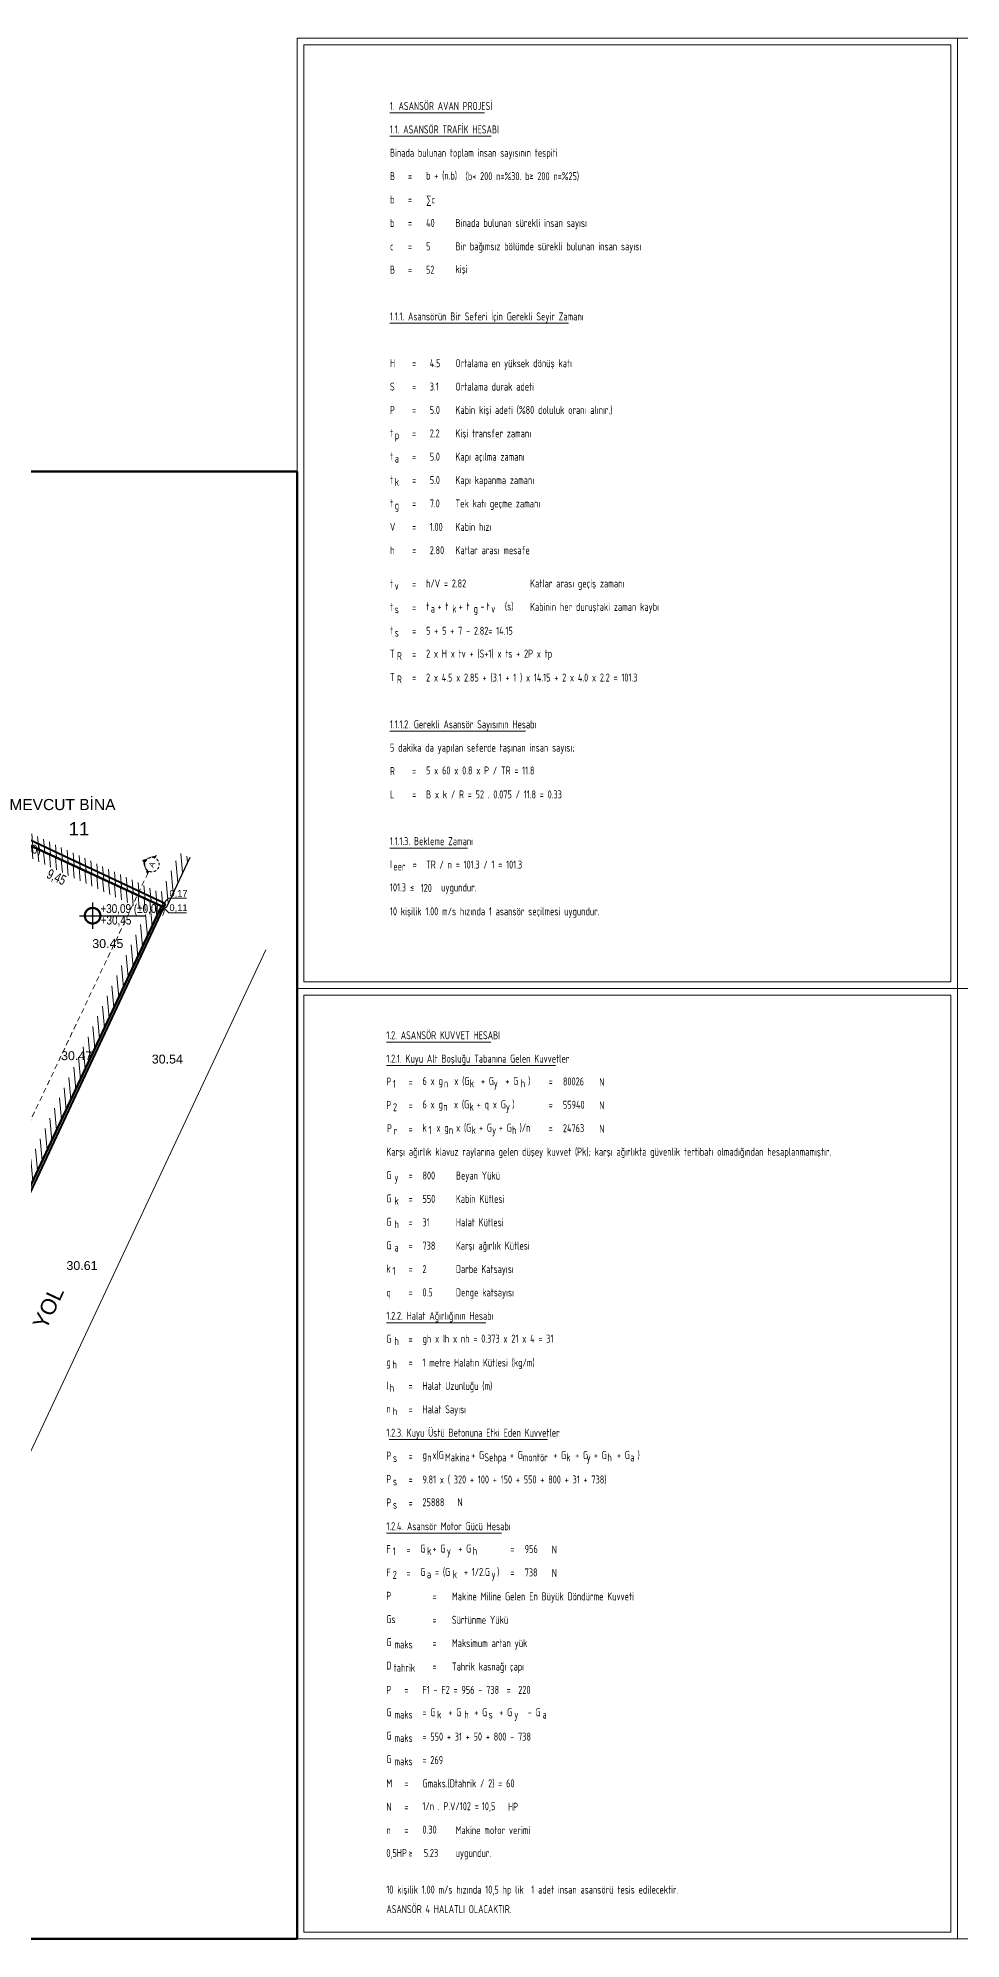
# Model space of a CAD drawing. Extents: x 190767 to 199252, y -247561 to -244711.
# Drawn here: x 193236 to 194619, y -247561 to -244711 of the extents above; entities that cross this region are included whole.
import ezdxf
from ezdxf.enums import TextEntityAlignment as Align

# ---------------------------------------------------------------- set-up
doc = ezdxf.new("R2010")
doc.units = 0
doc.header["$MEASUREMENT"] = 0
doc.linetypes.add('Overhead', pattern=[19.84375, 11.90625, -7.9375])
doc.layers.get('0').update_dxf_attribs({"linetype": 'CONTINUOUS'})
for name, color, linetype, lineweight in [('BİNA VAZİYET', 12, 'CONTINUOUS', 60), ('BİNA ÖLÇÜLERİ', 183, 'CONTINUOUS', 15), ('KESİT ÇİZGİLERİ', 202, 'Overhead', 9), ('NKOT', 7, 'CONTINUOUS', 0), ('PARSEL', 2, 'CONTINUOUS', 40), ('PARSEL_ALN', 2, 'CONTINUOUS', 18), ('TARAMA', 4, 'CONTINUOUS', 9), ('VAZİYET ÖLÇÜ', 4, 'CONTINUOUS', 15), ('ÇEKME MESAFESİ', 7, 'Overhead', 9), ('çizgi', 7, 'CONTINUOUS', 50)]:
    doc.layers.add(name, color=color, linetype=linetype, lineweight=lineweight)
for name, color, linetype in [('Duvar', 7, 'CONTINUOUS'), ('KOT', 1, 'CONTINUOUS'), ('MKDU0', 50, 'CONTINUOUS'), ('YAZI', 7, 'CONTINUOUS'), ('YAZI1', 240, 'CONTINUOUS')]:
    doc.layers.add(name, color=color, linetype=linetype)
doc.styles.get("Standard").update_dxf_attribs({"font": 'arial.ttf'})
doc.styles.add('style4', font='isocpeur.ttf', dxfattribs={"height": 8})
doc.styles.add('YAZI DAR', font='arial.ttf', dxfattribs={"width": 0.7})
doc.styles.add('YAZI DAR-08', font='arial.ttf', dxfattribs={"width": 0.8})
doc.styles.add('YAZI STANDART', font='arial.ttf')
pattern_1 = [(95, (-18744.005, -8443.025), (-25.303345, -2.213756), [])]

# ---------------------------------------------------------------- blocks, each defined once
blk = doc.blocks.new('Kot-2')
for p, q in [((-14.9, 0), (40, 0)), ((0, 14.9), (0, -14.9))]:
    blk.add_line(p, q)
at = {"const_width": 2.5}
blk.add_lwpolyline([(-8.7, 0, 1), (8.8, 0, 1)], format="xyb", close=True, dxfattribs=at)
blk.add_attdef('TEXT', (11.2, 3.2), '', height=8)
blk = doc.blocks.new('A$C063F2F33')
h = blk.add_hatch(color=256)
h.dxf.hatch_style = 1
h.paths.add_polyline_path([(0, 78.5), (0, 65, -0.198912), (23, 55.5)])
h.paths.add_polyline_path([(46, 32.5), (23, 55.5, -0.198912), (32.5, 32.5, -0.198912), (23, 9.5)])
h.paths.add_polyline_path([(23, 9.5, -0.198912), (0, 0), (0, -13.5)])
blk.add_lwpolyline([(0, 0), (0, -13.5), (46, 32.5), (0, 78.5), (0, 65)])
blk.add_circle((0, 32.5), 32.5)
blk = doc.blocks.new('A$C177F3499')
at = {"layer": 'TARAMA'}
h = blk.add_hatch(dxfattribs=at)
h.set_pattern_fill('ANSI31', color=256, scale=8, angle=50)
h.set_pattern_definition(pattern_1)
h.paths.add_polyline_path([(2367.5, 4659.4), (2451.8, 4840.7), (2406.4, 4861.6), (2301, 4634.9), (3184.1, 4229.4), (3290.1, 4455.8), (3244.7, 4476.7), (3159.8, 4295.6)])
h = blk.add_hatch(dxfattribs=at)
h.set_pattern_fill('ANSI31', color=256, scale=8, angle=50)
h.set_pattern_definition(pattern_1)
h.paths.add_polyline_path([(2301, 4634.9), (2075.4, 4742.7), (2054, 4697.6), (2234.4, 4611.3), (584.9, 1136.3), (404.4, 1222.2), (382.9, 1177.1), (608.6, 1069.6)])
h = blk.add_hatch(dxfattribs=at)
h.set_pattern_fill('ANSI31', color=256, scale=8, angle=50)
h.set_pattern_definition([(95, (-15842.564, 8754.855), (-25.303345, -2.213756), [])])
h.paths.add_polyline_path([(622.4, 1087), (2305.5, 4632.9), (3163.5, 4236.7), (1494.2, 673.2)])
h.paths.add_polyline_path([(689, 1110.7), (2329.4, 4566.7), (3096.9, 4212.3), (1470.3, 739.9)], flags=16)
at = {"layer": 'BİNA VAZİYET'}
blk.add_lwpolyline([(622.4, 1087), (2305.5, 4632.9), (3163.5, 4236.7), (1494.2, 673.2)], close=True, dxfattribs=at)
at = {"layer": 'Duvar', "lineweight": 0}
blk.add_line((382.9, 1177.1), (608.6, 1069.6), dxfattribs=at)
at = {"layer": 'Duvar'}
for points in [[(3290.1, 4455.8), (3184.1, 4229.4), (2301, 4634.9), (2406.4, 4861.6)], [(382.9, 1177.1), (608.6, 1069.6), (2301, 4634.9), (2075.4, 4742.7)]]:
    blk.add_lwpolyline(points, dxfattribs=at)
at = {"layer": 'KESİT ÇİZGİLERİ', "ltscale": 2}
for p, q in [((1339.6, 671.9), (3106.2, 4393.9)), ((1300, 2864.2), (2442.8, 2321.8))]:
    blk.add_line(p, q, dxfattribs=at)
at = {"layer": 'KOT'}
for p, q in [((2293.4, 4460.6), (2533.4, 4460.6)), ((2853.4, 4193.7), (3093.4, 4193.7)), ((1780.1, 2769.6), (2120.1, 2769.6)), ((754.9, 1124.6), (994.9, 1124.6)), ((1331.6, 835.1), (1571.6, 835.1)), ((550.6, 370.7), (890.6, 370.7))]:
    blk.add_line(p, q, dxfattribs=at)
at = {"layer": 'PARSEL'}
for p, q in [((2292.5, 4664.4), (609.5, 1069.2)), ((3181.5, 4247.2), (2292.5, 4664.4)), ((1498.5, 653), (3181.5, 4247.2)), ((609.5, 1069.2), (1498.5, 653))]:
    blk.add_line(p, q, dxfattribs=at)
at = {"layer": 'PARSEL_ALN'}
for p, q in [((3632.4, 4039.9), (1947.8, 447.1)), ((1066.8, 0), (313.5, 353))]:
    blk.add_line(p, q, dxfattribs=at)
at = {"layer": 'VAZİYET ÖLÇÜ'}
for p, q in [((2305.5, 4632.8), (2282.7, 4643.5)), ((2305.5, 4632.8), (2315.3, 4653.7)), ((3163.5, 4236.7), (3170.8, 4252.2)), ((3163.5, 4236.7), (3174.2, 4231.7)), ((622.4, 1087), (613.3, 1067.4)), ((622.4, 1087), (618.6, 1088.8)), ((1494.2, 673.2), (1487.2, 658.2)), ((1494.2, 673.2), (1505.5, 667.9))]:
    blk.add_line(p, q, dxfattribs=at)
for points in [[(2294.1, 4638.2), (2266.6, 4665.7), (2185.9, 4665.7)], [(2310.4, 4643.3), (2337.9, 4670.8), (2418.6, 4670.8)], [(3167.1, 4244.5), (3194.6, 4271.9), (3275.3, 4271.9)], [(3168.8, 4234.2), (3195.8, 4207.2), (3275.5, 4207.2)], [(620.5, 1087.9), (593.1, 1115.4), (512.4, 1115.4)], [(617.8, 1077.2), (590.4, 1049.8), (509.7, 1049.8)], [(1490.7, 665.7), (1463.2, 693.2), (1382.5, 693.2)], [(1499.8, 670.6), (1527.3, 698.1), (1608, 698.1)]]:
    blk.add_lwpolyline(points, dxfattribs=at)
at = {"layer": 'YAZI'}
for p, q in [((2476.8, 2092.2), (2522.8, 2092.2)), ((2476.8, 2082.2), (2522.8, 2082.2)), ((631.6, 654.4), (691.3, 654.4)), ((631.6, 641.4), (691.3, 641.4))]:
    blk.add_line(p, q, dxfattribs=at)
for centre, radius in [((2446.8, 2099.3), 100), ((592.7, 663.6), 130)]:
    blk.add_circle(centre, radius, dxfattribs=at)
at = {"layer": 'ÇEKME MESAFESİ', "linetype": 'Overhead', "ltscale": 3}
for p, q in [((619.6, 1081.1), (2305.5, 4632.8)), ((2305.5, 4632.8), (3166, 4237.7)), ((1495.8, 670.8), (3166, 4237.7)), ((619.6, 1081.1), (1495.8, 670.8))]:
    blk.add_line(p, q, dxfattribs=at)
at = {"layer": 'KESİT ÇİZGİLERİ', "xscale": -1}
for p, rotation in [((3106.2, 4393.9), 334.6084094853742), ((1241.2, 2892.1), 244.6084094853742), ((2442.8, 2321.8), 244.6084094853742), ((1311.7, 613.2), 334.6084094853742)]:
    blk.add_blockref('A$C063F2F33', p, dxfattribs=dict(at, rotation=rotation))
at = {"layer": 'KOT'}
ref = blk.add_blockref('Kot-2', (2293.4, 4460.6), dxfattribs=dict(at, xscale=4, yscale=4, zscale=4))
ref.add_attrib('TEXT', '+30,09 (%%P0,00)', dxfattribs={"layer": '0', "height": 40, "style": 'YAZI DAR-08', "width": 0.8}).set_placement((2328.4, 4460.6), align=Align.BOTTOM_LEFT)
ref = blk.add_blockref('Kot-2', (2853.4, 4193.7), dxfattribs=dict(at, xscale=4, yscale=4, zscale=4))
ref.add_attrib('TEXT', '+30,09 (%%P0,00)', dxfattribs={"layer": '0', "height": 40, "style": 'YAZI DAR-08', "width": 0.8}).set_placement((2888.4, 4193.7), align=Align.BOTTOM_LEFT)
ref = blk.add_blockref('Kot-2', (1780.1, 2769.6), dxfattribs=dict(at, xscale=4, yscale=4, zscale=4))
ref.add_attrib('TEXT', '+30,09 (%%P0,00) (SBK)', dxfattribs={"layer": '0', "height": 40, "style": 'YAZI DAR-08', "width": 0.8}).set_placement((1815.1, 2769.6), align=Align.BOTTOM_LEFT)
ref = blk.add_blockref('Kot-2', (754.9, 1124.6), dxfattribs=dict(at, xscale=4, yscale=4, zscale=4))
ref.add_attrib('TEXT', '+30,09 (%%P0,00)', dxfattribs={"layer": '0', "height": 40, "style": 'YAZI DAR-08', "width": 0.8}).set_placement((789.9, 1124.6), align=Align.BOTTOM_LEFT)
ref = blk.add_blockref('Kot-2', (1331.6, 835.1), dxfattribs=dict(at, xscale=4, yscale=4, zscale=4))
ref.add_attrib('TEXT', '+30,09 (%%P0,00)', dxfattribs={"layer": '0', "height": 40, "style": 'YAZI DAR-08', "width": 0.8}).set_placement((1366.6, 835.1), align=Align.BOTTOM_LEFT)
ref = blk.add_blockref('Kot-2', (550.6, 370.7), dxfattribs=dict(at, xscale=4, yscale=4, zscale=4))
ref.add_attrib('TEXT', '+30,09 (%%P0,00) (K.K.)', dxfattribs={"layer": '0', "height": 40, "style": 'YAZI DAR-08', "width": 0.8}).set_placement((585.6, 370.7), align=Align.BOTTOM_LEFT)
at = {"lineweight": 0}
blk.add_text('30.39', height=40, dxfattribs=at).set_placement((2067.4, 2546.1, 2744.2))
at = {"layer": 'BİNA ÖLÇÜLERİ', "style": 'YAZI DAR', "width": 0.7}
for s, rotation, p in [('9,45', 335.11656, (2691.5, 4367.7)), ('39,25', 64.60778, (1613.9, 2954.5)), ('39,35', 64.60778, (2296.2, 2602.7)), ('9,65', 335.11656, (1095.2, 953.1))]:
    blk.add_text(s, height=45, rotation=rotation, dxfattribs=at).set_placement(p, align=Align.MIDDLE_CENTER)
at = {"layer": 'KESİT ÇİZGİLERİ', "style": 'YAZI STANDART'}
for s, p in [('A', (3120.2, 4423.3)), ('B', (1270.6, 2878.2)), ('B', (2472.1, 2307.9)), ('A', (1325.6, 642.5))]:
    blk.add_text(s, height=25, rotation=64.60841, dxfattribs=at).set_placement(p, align=Align.MIDDLE_CENTER)
at = {"layer": 'KOT', "style": 'YAZI DAR-08', "width": 0.8}
for s, p in [('+30,40', (2329.8, 4440.6)), ('+30,45', (2889.8, 4173.7)), ('+30,35', (1816.4, 2749.6)), ('+30,30', (791.3, 1104.6)), ('+30,33', (1368, 815.1)), ('+30,09', (587.3, 350.7))]:
    blk.add_text(s, height=40, dxfattribs=at).set_placement(p, align=Align.MIDDLE_LEFT)
at = {"layer": 'NKOT', "lineweight": 0}
for s, p in [('30.40', (2407, 4220.2, 2745.5)), ('30.45', (2852, 4048.3, 2750.3)), ('30.40', (2226.1, 3708.8, 2745.3)), ('30.47', (2711.6, 3544, 2752.3)), ('30.54', (3119.6, 3528.7, 2759.4)), ('30.32', (2187.6, 3126.4, 2736.9)), ('30.35', (1715, 2590.4, 2740.3)), ('30.61', (2735.8, 2600.1, 2766.2)), ('30.37', (1968.2, 2174.7, 2742.7)), ('30.32', (1318.5, 2083, 2737.3)), ('30.25', (1530.3, 1759.6, 2729.9)), ('30.62', (2351.9, 1766.8, 2766.9)), ('30.30', (858.5, 1197.1, 2735.3)), ('30.33', (1351, 1066.2, 2738.5)), ('30.50', (1896.7, 859.6, 2755.4)), ('30.11', (2.8, 558.6, 2716.3)), ('30.09', (541.6, 266.6, 2718.7)), ('30.13', (915.3, 255.1, 2718.7)), ('30.29', (1664.2, 262, 2734.7)), ('30.22', (1416.4, 31.8, 2727.3))]:
    blk.add_text(s, height=40, dxfattribs=at).set_placement(p)
at = {"layer": 'VAZİYET ÖLÇÜ'}
for s, p in [('0,25', (2221.6, 4688.1)), ('0,23', (2383.1, 4693.2)), ('0,17', (3239.8, 4294.4)), ('0,11', (3239.8, 4229.6)), ('0,04', (548.3, 1137.8)), ('0,21', (545.7, 1072.2)), ('0,16', (1418.5, 715.6)), ('0,12', (1572.5, 720.5))]:
    blk.add_text(s, height=30, dxfattribs=at).set_placement(p, align=Align.MIDDLE_CENTER)
at = {"layer": 'YAZI'}
for s, height, p in [('10', 60, (2170.3, 4822.8, -206.3)), ('MEVCUT BİNA', 50, (2479.1, 4668.7, -206.3)), ('11', 60, (2745.4, 4554.5, -206.3)), ('MEVCUT BİNA', 50, (1102.8, 3467.2, -206.3)), ('15', 60, (1321.5, 3301.7, -206.3)), ('39', 60, (2064, 3096, -206.3))]:
    blk.add_text(s, height=height, dxfattribs=at).set_placement(p)
for s, height, rotation, p in [('YOL', 70, 64.87875, (2653.9, 2430.4)), ('1270.SOKAK', 91, 334.89485, (1104.2, 460.3))]:
    blk.add_text(s, height=height, rotation=rotation, dxfattribs=at).set_placement(p, align=Align.MIDDLE_CENTER)
for s, height, p in [('7', 70, (2416.8, 2099.3)), ('00', 35, (2496.8, 2116.8)), ('20', 91, (553.7, 663.6)), ('00', 45.5, (657.7, 686.4))]:
    blk.add_text(s, height=height, dxfattribs=at).set_placement(p, align=Align.MIDDLE_CENTER)

msp = doc.modelspace()

# ---------------------------------------------------------------- linework, layer by layer
at = {"layer": 'YAZI', "color": 2, "lineweight": 15}
for points in [[(193763.5, -244823.5), (193905.4, -244823.5)], [(193763.5, -244858.6), (193915.3, -244858.6)], [(193763.5, -245139), (194031.2, -245139)], [(193763.5, -245750.5), (193966.8, -245750.5)], [(193763.5, -245925.7), (193879.5, -245925.7)], [(193758.1, -246216.6), (193914.6, -246216.6)], [(193758.1, -246251.7), (194011.7, -246251.7)], [(193758.1, -246637.3), (193907, -246637.3)], [(193762.3, -246812.5), (193999.7, -246812.5)], [(193758.1, -246952.7), (193930.6, -246952.7)]]:
    msp.add_lwpolyline(points, dxfattribs=at)
at = {"layer": 'YAZI1', "color": 2, "linetype": 'Continuous', "lineweight": 15}
for points in [[(193624.2, -246136.3), (194614.2, -246136.3), (194614.2, -244711.3), (193624.2, -244711.3)], [(193634.2, -246126.3), (194604.2, -246126.3), (194604.2, -244721.3), (193634.2, -244721.3)], [(194614.2, -246136.3), (195604.2, -246136.3), (195604.2, -244711.3), (194614.2, -244711.3)], [(193624.2, -247561.3), (194614.2, -247561.3), (194614.2, -246136.3), (193624.2, -246136.3)], [(193634.2, -247551.3), (194604.2, -247551.3), (194604.2, -246146.3), (193634.2, -246146.3)], [(194614.2, -247561.3), (195604.2, -247561.3), (195604.2, -246136.3), (194614.2, -246136.3)]]:
    msp.add_lwpolyline(points, close=True, dxfattribs=at)
at = {"layer": 'çizgi'}
for p, q in [((193624.2, -245361.3), (191751.8, -245361.3)), ((193624.2, -247561.3), (193624.2, -245361.3)), ((191751.8, -247561.3), (193624.2, -247561.3))]:
    msp.add_line(p, q, dxfattribs=at)

# ---------------------------------------------------------------- block references
at = {"layer": 'MKDU0', "ltscale": 0.03, "xscale": 0.3333, "yscale": 0.3333, "zscale": 0.3333}
msp.add_blockref('A$C177F3499', (192366.8, -247424.9), dxfattribs=at)

# ---------------------------------------------------------------- texts
at = {"layer": 'YAZI', "color": 2, "lineweight": 15, "style": 'style4', "width": 0.7}
for s, p in [('1. ASANSÖR AVAN PROJESİ', (193763.5, -244819.2)), ('1.1. ASANSÖR TRAFİK HESABI', (193763.5, -244854.3)), ('Binada bulunan toplam insan sayısının tespiti', (193763.5, -244889.3)), ('B', (193763.5, -244924.4)), ('=', (193790.5, -244924.4)), ('b + (n.b)', (193817.6, -244923.5)), ('(b< 200 n=%%%30. b≥ 200 n=%%%25)', (193876.9, -244924.4)), ('b', (193763.5, -244959.4)), ('=', (193790.5, -244959.4)), ('∑c', (193817.6, -244959.4)), ('b', (193763.5, -244994.5)), ('Binada bulunan sürekli insan sayısı', (193861.7, -244994.5)), ('=', (193790.5, -244994.5)), ('c', (193763.5, -245029.6)), ('=', (193790.5, -245029.6)), ('5', (193817.6, -245029.6)), ('Bir bağımsız bölümde sürekli bulunan insan sayısı ', (193861.7, -245029.6)), ('B', (193763.5, -245064.6)), ('=', (193790.5, -245064.6)), ('kişi', (193861.7, -245063.7)), ('1.1.1. Asansörün Bir Seferi İçin Gerekli Seyir Zamanı', (193763.5, -245134.7)), ('H', (193763.5, -245204.8)), ('=', (193796.8, -245204.8)), ('4.5', (193823.1, -245204.8)), ('Ortalama en yüksek dönüş katı', (193861.7, -245204.8)), ('S', (193763.5, -245239.9)), ('=', (193796.8, -245239.9)), ('3.1', (193823.1, -245239.9)), ('Ortalama durak adeti', (193861.7, -245239.9)), ('P', (193763.5, -245274.9)), ('=', (193796.8, -245274.9)), ('5.0', (193823.1, -245274.9)), ('Kabin kişi adeti (%80 doluluk oranı alınır.)', (193861.7, -245274.9)), ('t', (193763.5, -245309.3)), ('2.2', (193823.1, -245310)), ('Kişi transfer zamanı', (193861.7, -245310)), ('p', (193770.6, -245312.8)), ('=', (193796.8, -245310)), ('t', (193763.5, -245344.4)), ('a', (193770.6, -245347.8)), ('=', (193796.8, -245345)), ('5.0', (193823.1, -245345)), ('Kapı açılma zamanı', (193861.7, -245345)), ('t', (193763.5, -245379.4)), ('k', (193770.6, -245382.9)), ('=', (193796.8, -245380.1)), ('5.0', (193823.1, -245380.1)), ('Kapı kapanma zamanı', (193861.7, -245380.1)), ('t', (193763.5, -245414.5)), ('g', (193770.6, -245417.9)), ('=', (193796.8, -245415.1)), ('7.0', (193823.1, -245415.1)), ('Tek katı geçme zamanı', (193861.7, -245415.1)), ('V', (193763.5, -245450.2)), ('1.00', (193823.1, -245450.2)), ('Kabin hızı', (193861.7, -245450.2)), ('=', (193796.8, -245450.2)), ('h', (193763.5, -245485.2)), ('=', (193796.8, -245485.2)), ('2.80', (193823.1, -245485.2)), ('Katlar arası mesafe', (193861.7, -245485.2)), ('t', (193763.5, -245535.2)), ('h/V = 2.82', (193817.6, -245535)), ('Katlar arası geçiş zamanı', (193973.5, -245535)), ('v', (193770.6, -245538.7)), ('=', (193796.8, -245535.9)), ('t', (193763.5, -245570.3)), ('s', (193770.6, -245573.7)), ('=', (193796.8, -245570.9)), ('t', (193817.6, -245569.4)), ('a ', (193824.7, -245572.9)), ('+ t', (193834.7, -245569.4)), ('k ', (193856.8, -245572.9)), ('+ t', (193866.5, -245569.4)), ('g ', (193888.6, -245572.9)), ('-', (193899.1, -245569.4)), (' t', (193902.6, -245569.4)), ('v    ', (193915.2, -245572.9)), ('(s)', (193935.7, -245569.4)), ('Kabinin her duruştaki zaman kaybı', (193973.5, -245570.1)), ('t', (193763.5, -245605.3)), ('s', (193770.6, -245608.8)), ('=', (193796.8, -245606)), ('5 + 5 + 7 - 2.82= 14.15', (193817.6, -245606)), ('T', (193763.5, -245640.4)), ('R', (193773.9, -245643.8)), ('=', (193796.8, -245641)), ('2 x H x tv + (S+1) x ts + 2P x tp', (193817.6, -245640.2)), ('T', (193763.5, -245675.4)), ('R', (193773.9, -245678.9)), ('=', (193796.8, -245676.1)), ('2 x 4.5 x 2.85 + (3.1 + 1 ) x 14.15 + 2 x 4.0 x 2.2 = 101.3', (193817.6, -245676.1)), ('1.1.1.2. Gerekli Asansör Sayısının Hesabı', (193763.5, -245746.2)), ('5 dakika da yapılan seferde taşınan insan sayısı;', (193763.5, -245781.2)), ('R ', (193763.5, -245816.3)), ('=', (193796.8, -245816.3)), ('5 x 60 x 0.8 x P / TR = 11.8', (193817.6, -245815.4)), ('L', (193763.5, -245851.3)), ('B x k / R = 52 . 0.075 / 11.8 = 0.33', (193817.6, -245851.3)), ('=', (193796.8, -245851.3)), ('1.1.1.3. Bekleme Zamanı', (193763.5, -245921.4)), ('I', (193763.5, -245955.9)), ('eer', (193768.5, -245959.3)), ('=', (193797.5, -245956.5)), ('TR / n = 101.3 / 1 = 101.3', (193817.6, -245956.5)), ('101.3', (193763.5, -245990.7)), ('≤', (193793.6, -245991.6)), ('120', (193809.6, -245991.6)), ('uygundur.', (193840.1, -245990.7)), ('10 kişilik 1.00 m/s hızında 1 asansör seçilmesi uygundur.', (193763.5, -246026.6)), ('1.2. ASANSÖR KUVVET HESABI', (193758.1, -246212.4)), ('1.2.1. Kuyu Alt Boşluğu Tabanına Gelen Kuvvetler', (193758.1, -246247.4)), ('x (G', (193859.9, -246280.9)), (')', (193970.5, -246280.9)), ('P', (193758.1, -246281.8)), ('1', (193768, -246285.3)), ('=', (193791.4, -246282.5)), ('6 x g', (193812.2, -246280.9)), ('n', (193844.4, -246284.4)), ('k', (193883.1, -246284.4)), ('+ G', (193899.9, -246280.9)), ('y', (193919, -246284.4)), ('+ G', (193936.4, -246280.9)), ('h', (193959.4, -246284.4)), ('=', (194001.3, -246281.6)), ('80026', (194022.7, -246281.6)), ('N', (194077.1, -246282.5)), ('P', (193758.1, -246316.9)), ('2', (193768, -246320.3)), ('=', (193791.4, -246317.5)), ('6 x g', (193812.2, -246316)), ('n', (193843.4, -246319.5)), ('x (G', (193859.5, -246316)), ('k ', (193882.5, -246319.5)), ('+ q x G', (193893.6, -246316)), ('y', (193937.2, -246319.5)), (')', (193946.6, -246316)), ('=', (194001.3, -246316.6)), ('55940', (194022.7, -246316.6)), ('N', (194077.1, -246317.5)), ('P', (193759, -246351.9)), ('r', (193768.9, -246355.4)), ('=', (193791.4, -246352.6)), ('k', (193812.2, -246351)), ('1', (193821.3, -246354.5)), (' x g', (193827.5, -246351)), ('n', (193851.8, -246354.5)), ('x (G', (193862.6, -246351)), ('k', (193885.8, -246354.5)), ('+ G', (193896.9, -246351)), ('y', (193916.6, -246354.5)), ('+ G', (193926.6, -246351)), ('h', (193946.5, -246354.5)), (')/n', (193957.8, -246351)), ('=', (194001.3, -246351.7)), ('24763', (194022.7, -246351.7)), ('N', (194077.1, -246352.6)), ('Karşı ağırlık klavuz raylarına gelen düşey kuvvet (Pk); karşı ağırlıkta güvenlik tertibatı olmadığından hesaplanmamıştır.', (193758.1, -246387)), ('G', (193758.1, -246422)), ('800', (193812.2, -246422.7)), ('Beyan Yükü', (193862.3, -246422.7)), ('y', (193770.2, -246425.5)), ('=', (193791.4, -246422.7)), ('G', (193758.1, -246457.1)), ('k', (193770.2, -246460.5)), ('=', (193791.4, -246457.7)), ('550', (193812.2, -246457.7)), ('Kabin Kütlesi', (193862.3, -246457.7)), ('G', (193758.1, -246492.1)), ('h', (193770.2, -246495.6)), ('=', (193791.4, -246492.8)), ('31', (193812.2, -246492.8)), ('Halat Kütlesi', (193862.3, -246492.8)), ('G', (193758.1, -246527.2)), ('a', (193770.2, -246530.6)), ('=', (193791.4, -246527.8)), ('738', (193812.2, -246527.8)), ('Karşı ağırlık Kütlesi', (193862.3, -246527.8)), ('k', (193758.1, -246562.2)), ('2', (193812.2, -246562.9)), ('Darbe Katsayısı', (193862.3, -246562.9)), ('1', (193767.2, -246565.7)), ('=', (193791.4, -246562.9)), ('q', (193758.1, -246597.9)), ('=', (193791.4, -246597.9)), ('0.5', (193812.2, -246597.9)), ('Denge katsayısı', (193862.3, -246597.9)), ('1.2.2. Halat Ağırlığının Hesabı', (193758.1, -246633)), ('G', (193758.1, -246667.4)), ('h', (193770.2, -246670.8)), ('=', (193791.4, -246668)), ('gh x Ih x nh = 0.373 x 21 x 4 = 31', (193812.2, -246667.2)), ('g', (193758.1, -246702.4)), ('h', (193767.2, -246705.9)), ('=', (193791.4, -246703.1)), ('1 metre Halatın Kütlesi (kg/m)', (193812.2, -246703.1)), ('I', (193758.1, -246737.5)), ('h', (193763.1, -246741)), ('=', (193791.4, -246738.1)), ('Halat Uzunluğu (m)', (193812.2, -246738.1)), ('n', (193758.1, -246772.5)), ('h', (193767.8, -246776)), ('=', (193791.4, -246773.2)), ('Halat Sayısı', (193812.2, -246773.2)), ('1.2.3. Kuyu Üstü Betonuna Etki Eden Kuvvetler', (193758.1, -246808.2)), ('P', (193758.1, -246842.7)), ('s', (193768, -246846.1)), ('=', (193791.4, -246843.3)), ('g', (193812.2, -246841.8)), ('n', (193819.5, -246845.2)), ('x(G', (193827.1, -246841.8)), ('Makina', (193845.9, -246845.2)), ('  + G', (193873.8, -246841.8)), ('Sehpa', (193904.9, -246845.2)), ('   + G', (193926.1, -246841.8)), ('montör', (193962.4, -246845.2)), ('   + G', (193991.1, -246841.8)), ('k', (194027.7, -246845.2)), ('  + G', (194029.6, -246841.8)), ('y', (194058.2, -246845.2)), (' + G', (194063.3, -246841.8)), ('h', (194089.3, -246845.2)), (' + G', (194097.9, -246841.8)), ('a', (194123.7, -246845.2)), (')', (194134.5, -246841.8)), ('P', (193758.1, -246877.7)), ('9.81 x ( 320 + 100 + 150 + 550 + 800 + 31 + 738)', (193812.2, -246878.4)), ('s', (193768, -246881.2)), ('=', (193791.4, -246878.4)), ('P', (193758.1, -246912.8)), ('s', (193768, -246916.2)), ('=', (193791.4, -246913.4)), ('25888', (193812.2, -246912.5)), ('N', (193864.7, -246912.5)), ('1.2.4. Asansör Motor Gücü Hesabı', (193758.1, -246948.5)), ('F', (193758.1, -246982.9)), ('1', (193767.6, -246986.3)), ('=', (193788.2, -246983.5)), ('G', (193808.9, -246982)), ('k', (193819.2, -246985.5)), ('+ G', (193827.1, -246982)), ('y', (193848.8, -246985.5)), ('+ G', (193865.9, -246982)), ('h', (193887.6, -246985.5)), ('=', (193943.9, -246982.6)), ('956', (193965.4, -246982.6)), ('N', (194006, -246983.5)), ('F', (193758.1, -247017.9)), ('2', (193767.6, -247021.4)), ('G', (193808.9, -247017)), ('= (G', (193831, -247017)), ('k ', (193857.5, -247020.5)), ('+ 1/2.G', (193874.3, -247017)), (')', (193924, -247017)), ('738', (193965.4, -247017.7)), ('N', (194006, -247018.6)), ('=', (193788.2, -247018.6)), ('a ', (193818.8, -247020.5)), ('y', (193915.7, -247020.5)), ('=', (193943.9, -247017.7)), ('P', (193758.1, -247052.8)), ('=', (193827.1, -247053.6)), ('Makine Miline Gelen En Büyük Döndürme Kuvveti', (193856.3, -247053.6)), ('Gs', (193758.1, -247087.8)), ('=', (193827.1, -247088.7)), ('Sürtünme Yükü', (193856.3, -247088.7)), ('G', (193758.1, -247122.2)), ('maks', (193770.2, -247125.7)), ('=', (193827.1, -247123.7)), ('Maksimum artan yük', (193856.3, -247123.7)), ('D', (193758.1, -247157.3)), ('tahrik', (193769.1, -247160.7)), ('=', (193827.1, -247158.8)), ('Tahrik kasnağı çapı ', (193856.3, -247158.8)), ('P', (193758.1, -247193.8)), ('=', (193785.1, -247193.8)), ('F1 - F2 = 956 - 738  =  220', (193812.2, -247193.8)), ('G', (193758.1, -247227.4)), ('maks', (193770.2, -247230.8)), ('= G', (193812.2, -247227.4)), ('k', (193834.1, -247230.8)), (' + G', (193845.3, -247227.4)), ('h', (193874.9, -247230.8)), (' + G', (193884.2, -247227.4)), ('s', (193911.4, -247230.8)), (' + G', (193921.5, -247227.4)), ('y ', (193949.8, -247230.8)), ('- G', (193969.9, -247227.4)), ('a', (193992, -247230.8)), ('G', (193758.1, -247262.4)), ('maks', (193770.2, -247265.9)), ('= 550 + 31 + 50 + 800 - 738', (193812.2, -247263.9)), ('G', (193758.1, -247297.5)), ('maks', (193770.2, -247300.9)), ('= 269', (193812.2, -247299)), ('M', (193758.1, -247334)), ('Gmaks.(Dtahrik / 2) = 60', (193812.2, -247334)), ('=', (193785.1, -247334)), ('N', (193758.1, -247369.1)), ('=', (193785.1, -247369.1)), ('1/n . P.V/102 = ', (193812.2, -247368.2)), ('10,5', (193901.2, -247368.2)), ('HP', (193940.3, -247369.1)), ('n', (193758.1, -247404.1)), ('=', (193785.1, -247404.1)), ('0.30', (193812.2, -247403.3)), ('Makine motor verimi', (193861.9, -247404.1)), ('0,5HP', (193758.1, -247438.3)), ('≥', (193791.3, -247439.2)), ('5.23', (193814.2, -247438.3)), ('uygundur.', (193861.9, -247438.3)), ('10 kişilik 1.00 m/s hızında 10,5 hp lik  1 adet insan asansörü tesis edilecektir.', (193758.1, -247493.3)), ('ASANSÖR 4 HALATLI OLACAKTIR.', (193758.1, -247522.5))]:
    msp.add_text(s, height=12, dxfattribs=at).set_placement(p)
at = {"layer": 'YAZI', "color": 7, "lineweight": 15, "style": 'style4', "width": 0.7}
for s, p in [('40', (193817.6, -244994.5)), ('52', (193817.6, -245064.6))]:
    msp.add_text(s, height=12, dxfattribs=at).set_placement(p)

doc.saveas('drawing.dxf')
